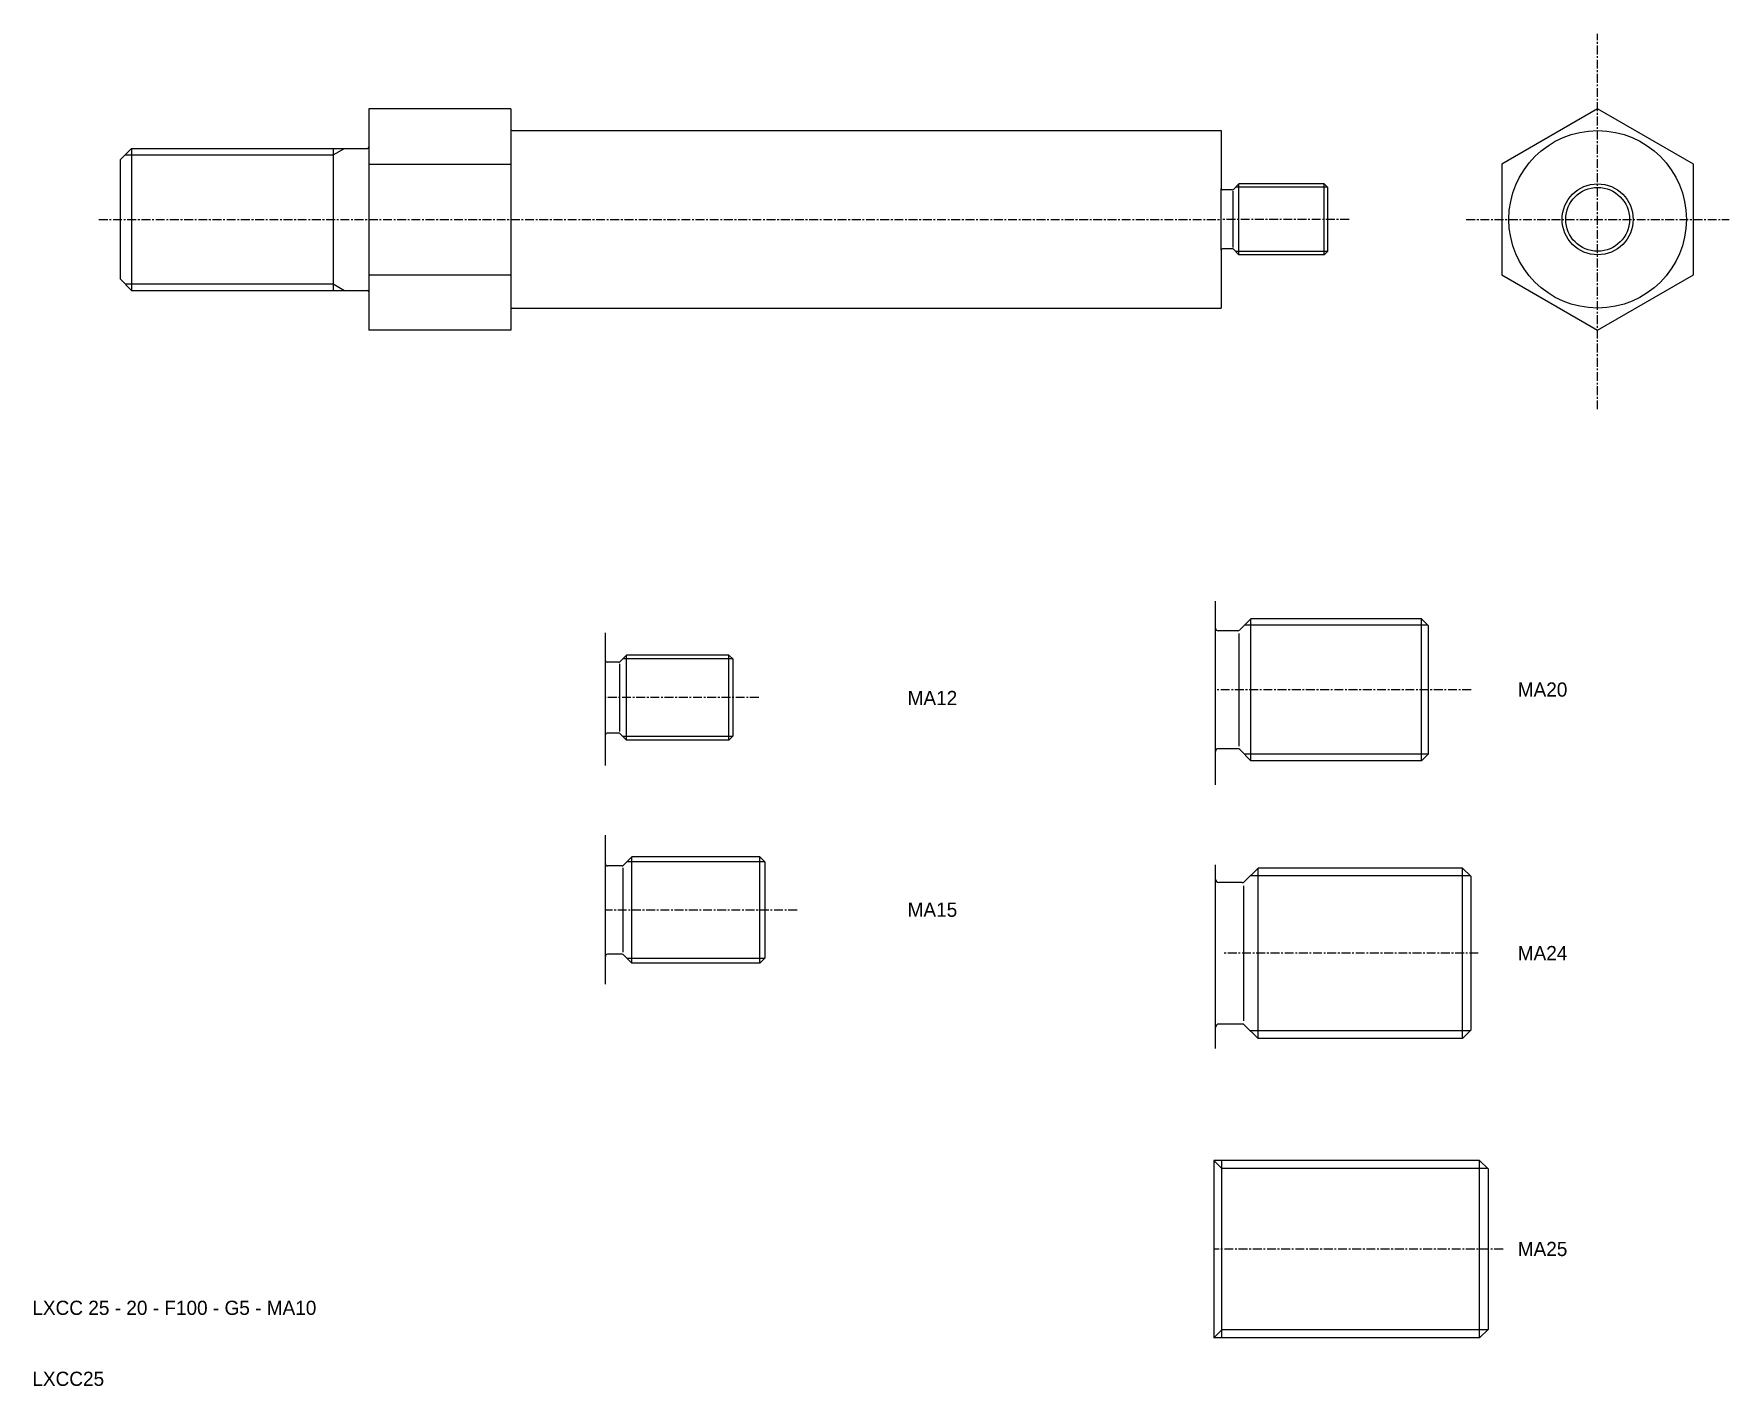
# Model space of a CAD drawing. Extents: x 38 to 276, y -130 to 61.
import ezdxf

# ---------------------------------------------------------------- set-up
doc = ezdxf.new("R2010")
doc.units = 0
doc.linetypes.add('CENTER', pattern=[2, 1.25, -0.25, 0.25, -0.25])
doc.layers.get('0').update_dxf_attribs({"linetype": 'CONTINUOUS'})
doc.layers.add('CENTER', color=1, linetype='CENTER')

msp = doc.modelspace()

# ---------------------------------------------------------------- linework, layer by layer
at = {"color": 7, "linetype": 'CONTINUOUS'}
for p, q in [((84.93, 50.31), (84.93, 19.14)), ((104.93, 50.31), (84.93, 50.31)), ((104.93, 50.31), (104.93, 19.14)), ((105.13, 47.23), (204.93, 47.23)), ((204.93, 47.23), (204.93, 39.08)), ((49.93, 43.13), (51.53, 44.73)), ((49.93, 43.13), (49.93, 26.33)), ((51.53, 44.73), (84.73, 44.73)), ((51.53, 44.73), (51.53, 24.73)), ((79.93, 44.73), (79.93, 24.73)), ((84.93, 42.52), (104.93, 42.52)), ((204.93, 30.38), (204.93, 39.08)), ((206.5, 38.88), (205.13, 38.88)), ((206.58, 38.69), (206.58, 30.76)), ((207.43, 39.73), (206.64, 38.93)), ((219.43, 39.73), (207.43, 39.73)), ((207.43, 29.73), (207.43, 39.73)), ((219.43, 29.73), (219.43, 39.73)), ((219.93, 39.23), (219.43, 39.73)), ((219.93, 30.23), (219.93, 39.23)), ((204.93, 30.38), (204.93, 22.23)), ((206.5, 30.58), (205.13, 30.58)), ((207.43, 29.73), (206.64, 30.52)), ((219.43, 29.73), (207.43, 29.73)), ((219.93, 30.23), (219.43, 29.73)), ((49.93, 26.33), (51.53, 24.73)), ((84.93, 26.93), (104.93, 26.93)), ((51.53, 24.73), (84.73, 24.73)), ((84.93, 24.53), (84.93, 19.71)), ((105.13, 22.23), (204.93, 22.23)), ((104.93, 19.14), (84.93, 19.14)), ((204.12, -44.94), (204.12, -19.06)), ((118.23, -42.18), (118.23, -23.5)), ((207.26, -23.23), (204.52, -23.23)), ((207.41, -23.6), (207.41, -39.46)), ((209.12, -21.53), (207.54, -23.11)), ((233.12, -21.53), (209.12, -21.53)), ((209.12, -41.53), (209.12, -21.53)), ((233.12, -41.53), (233.12, -21.53)), ((234.12, -22.53), (233.12, -21.53)), ((234.12, -40.53), (234.12, -22.53)), ((120.11, -27.66), (118.47, -27.66)), ((120.2, -27.88), (120.2, -37.4)), ((121.23, -26.64), (120.28, -27.59)), ((121.23, -38.64), (121.23, -26.64)), ((135.63, -26.64), (121.23, -26.64)), ((136.23, -27.24), (135.63, -26.64)), ((135.63, -38.64), (135.63, -26.64)), ((136.23, -38.04), (136.23, -27.24)), ((120.11, -37.62), (118.47, -37.62)), ((121.23, -38.64), (120.28, -37.69)), ((136.23, -38.04), (135.63, -38.64)), ((135.63, -38.64), (121.23, -38.64)), ((207.26, -39.83), (204.52, -39.83)), ((209.12, -41.53), (207.54, -39.95)), ((234.12, -40.53), (233.12, -41.53)), ((233.12, -41.53), (209.12, -41.53)), ((118.23, -72.98), (118.23, -52.01)), ((120.58, -56.34), (118.53, -56.34)), ((120.69, -56.61), (120.69, -68.51)), ((121.98, -55.06), (120.79, -56.25)), ((121.98, -70.06), (121.98, -55.06)), ((139.98, -55.06), (121.98, -55.06)), ((140.73, -55.81), (139.98, -55.06)), ((139.98, -70.06), (139.98, -55.06)), ((140.73, -69.31), (140.73, -55.81)), ((204.12, -82.06), (204.12, -56.18)), ((210.12, -56.65), (208.23, -58.55)), ((210.12, -80.65), (210.12, -56.65)), ((238.92, -56.65), (210.12, -56.65)), ((240.12, -57.85), (238.92, -56.65)), ((238.92, -80.65), (238.92, -56.65)), ((207.89, -58.69), (204.6, -58.69)), ((208.07, -59.14), (208.07, -78.17)), ((240.12, -79.45), (240.12, -57.85)), ((120.58, -68.79), (118.53, -68.79)), ((121.98, -70.06), (120.79, -68.88)), ((139.98, -70.06), (121.98, -70.06)), ((140.73, -69.31), (139.98, -70.06)), ((207.89, -78.61), (204.6, -78.61)), ((210.12, -80.65), (208.23, -78.76)), ((238.92, -80.65), (210.12, -80.65)), ((240.12, -79.45), (238.92, -80.65)), ((241.29, -97.82), (203.89, -97.82)), ((203.89, -97.82), (203.89, -122.82)), ((205.04, -122.82), (205.04, -97.82)), ((242.54, -99.07), (241.29, -97.82)), ((241.29, -122.82), (241.29, -97.82)), ((242.54, -121.57), (242.54, -99.07)), ((242.54, -121.57), (241.29, -122.82)), ((241.29, -122.82), (203.89, -122.82))]:
    msp.add_line(p, q, dxfattribs=at)
at = {"color": 3, "linetype": 'CONTINUOUS'}
for p, q in [((50.61, 43.81), (79.93, 43.81)), ((79.93, 43.81), (81.53, 44.73)), ((219.89, 39.27), (206.97, 39.27)), ((219.89, 30.19), (206.97, 30.19)), ((50.61, 25.65), (79.93, 25.65)), ((79.93, 25.65), (81.53, 24.73)), ((234.04, -22.45), (208.2, -22.45)), ((136.18, -27.19), (120.67, -27.19)), ((136.18, -38.09), (120.67, -38.09)), ((234.04, -40.61), (208.2, -40.61)), ((140.67, -55.75), (121.29, -55.75)), ((240.03, -57.76), (209.02, -57.76)), ((140.67, -69.37), (121.29, -69.37)), ((240.03, -79.55), (209.02, -79.55)), ((205.04, -98.97), (203.89, -97.82)), ((242.44, -98.97), (205.04, -98.97)), ((205.04, -121.67), (203.89, -122.82)), ((242.44, -121.67), (205.04, -121.67))]:
    msp.add_line(p, q, dxfattribs=at)
at = {"color": 7, "linetype": 'CONTINUOUS'}
msp.add_lwpolyline([(244.43, 26.93), (257.93, 19.14), (271.43, 26.93), (271.43, 42.52), (257.93, 50.31), (244.43, 42.52)], close=True, dxfattribs=at)
for radius in [12.5, 5]:
    msp.add_circle((257.93, 34.73), radius, dxfattribs=at)
at = {"color": 3, "linetype": 'CONTINUOUS'}
msp.add_circle((257.93, 34.73), 4.5, dxfattribs=at)
at = {"color": 7, "linetype": 'CONTINUOUS'}
for centre, radius, start, end in [((105.13, 47.43), 0.2, 180, 270), ((84.73, 44.93), 0.2, 270, 0), ((205.13, 39.08), 0.2, 180, 270), ((206.5, 39.08), 0.2, 270, 315), ((205.13, 30.38), 0.2, 90, 180), ((206.5, 30.38), 0.2, 45, 90), ((84.73, 24.53), 0.2, 0, 90), ((105.13, 22.03), 0.2, 90, 180), ((204.52, -22.83), 0.4, 180, 270), ((207.26, -22.83), 0.4, 270, 315), ((118.47, -27.42), 0.24, 180, 270), ((120.11, -27.42), 0.24, 270, 315), ((118.47, -37.86), 0.24, 90, 180), ((120.11, -37.86), 0.24, 45, 90), ((204.52, -40.23), 0.4, 90, 180), ((207.26, -40.23), 0.4, 45, 90), ((118.53, -56.04), 0.3, 180, 270), ((120.58, -56.04), 0.3, 270, 315), ((204.6, -58.21), 0.48, 180, 270), ((207.89, -58.21), 0.48, 270, 315), ((118.53, -69.09), 0.3, 90, 180), ((120.58, -69.09), 0.3, 45, 90), ((204.6, -79.09), 0.48, 90, 180), ((207.89, -79.09), 0.48, 45, 90)]:
    msp.add_arc(centre, radius, start, end, dxfattribs=at)
at = {"layer": 'CENTER', "color": 1, "linetype": 'CENTER'}
for p, q in [((257.93, 7.97), (257.93, 60.85)), ((46.93, 34.73), (84.93, 34.73)), ((84.93, 34.73), (204.93, 34.73)), ((222.93, 34.73), (204.93, 34.73)), ((239.43, 34.73), (276.43, 34.73)), ((139.83, -32.64), (118.23, -32.64)), ((240.12, -31.53), (204.12, -31.53)), ((145.23, -62.56), (118.23, -62.56)), ((241.12, -68.65), (205.12, -68.65)), ((244.63, -110.32), (203.89, -110.32))]:
    msp.add_line(p, q, dxfattribs=at)

# ---------------------------------------------------------------- texts
at = {"color": 7, "linetype": 'CONTINUOUS'}
for s, p in [('MA20', (246.68, -32.5)), ('MA12', (160.78, -33.69)), ('MA15', (160.78, -63.51)), ('MA24', (246.68, -69.62)), ('MA25', (246.68, -111.29)), ('LXCC 25 - 20 - F100 - G5 - MA10', (37.56, -119.58)), ('LXCC25', (37.56, -129.58))]:
    msp.add_text(s, height=2, dxfattribs=at).set_placement(p)

doc.saveas('drawing.dxf')
